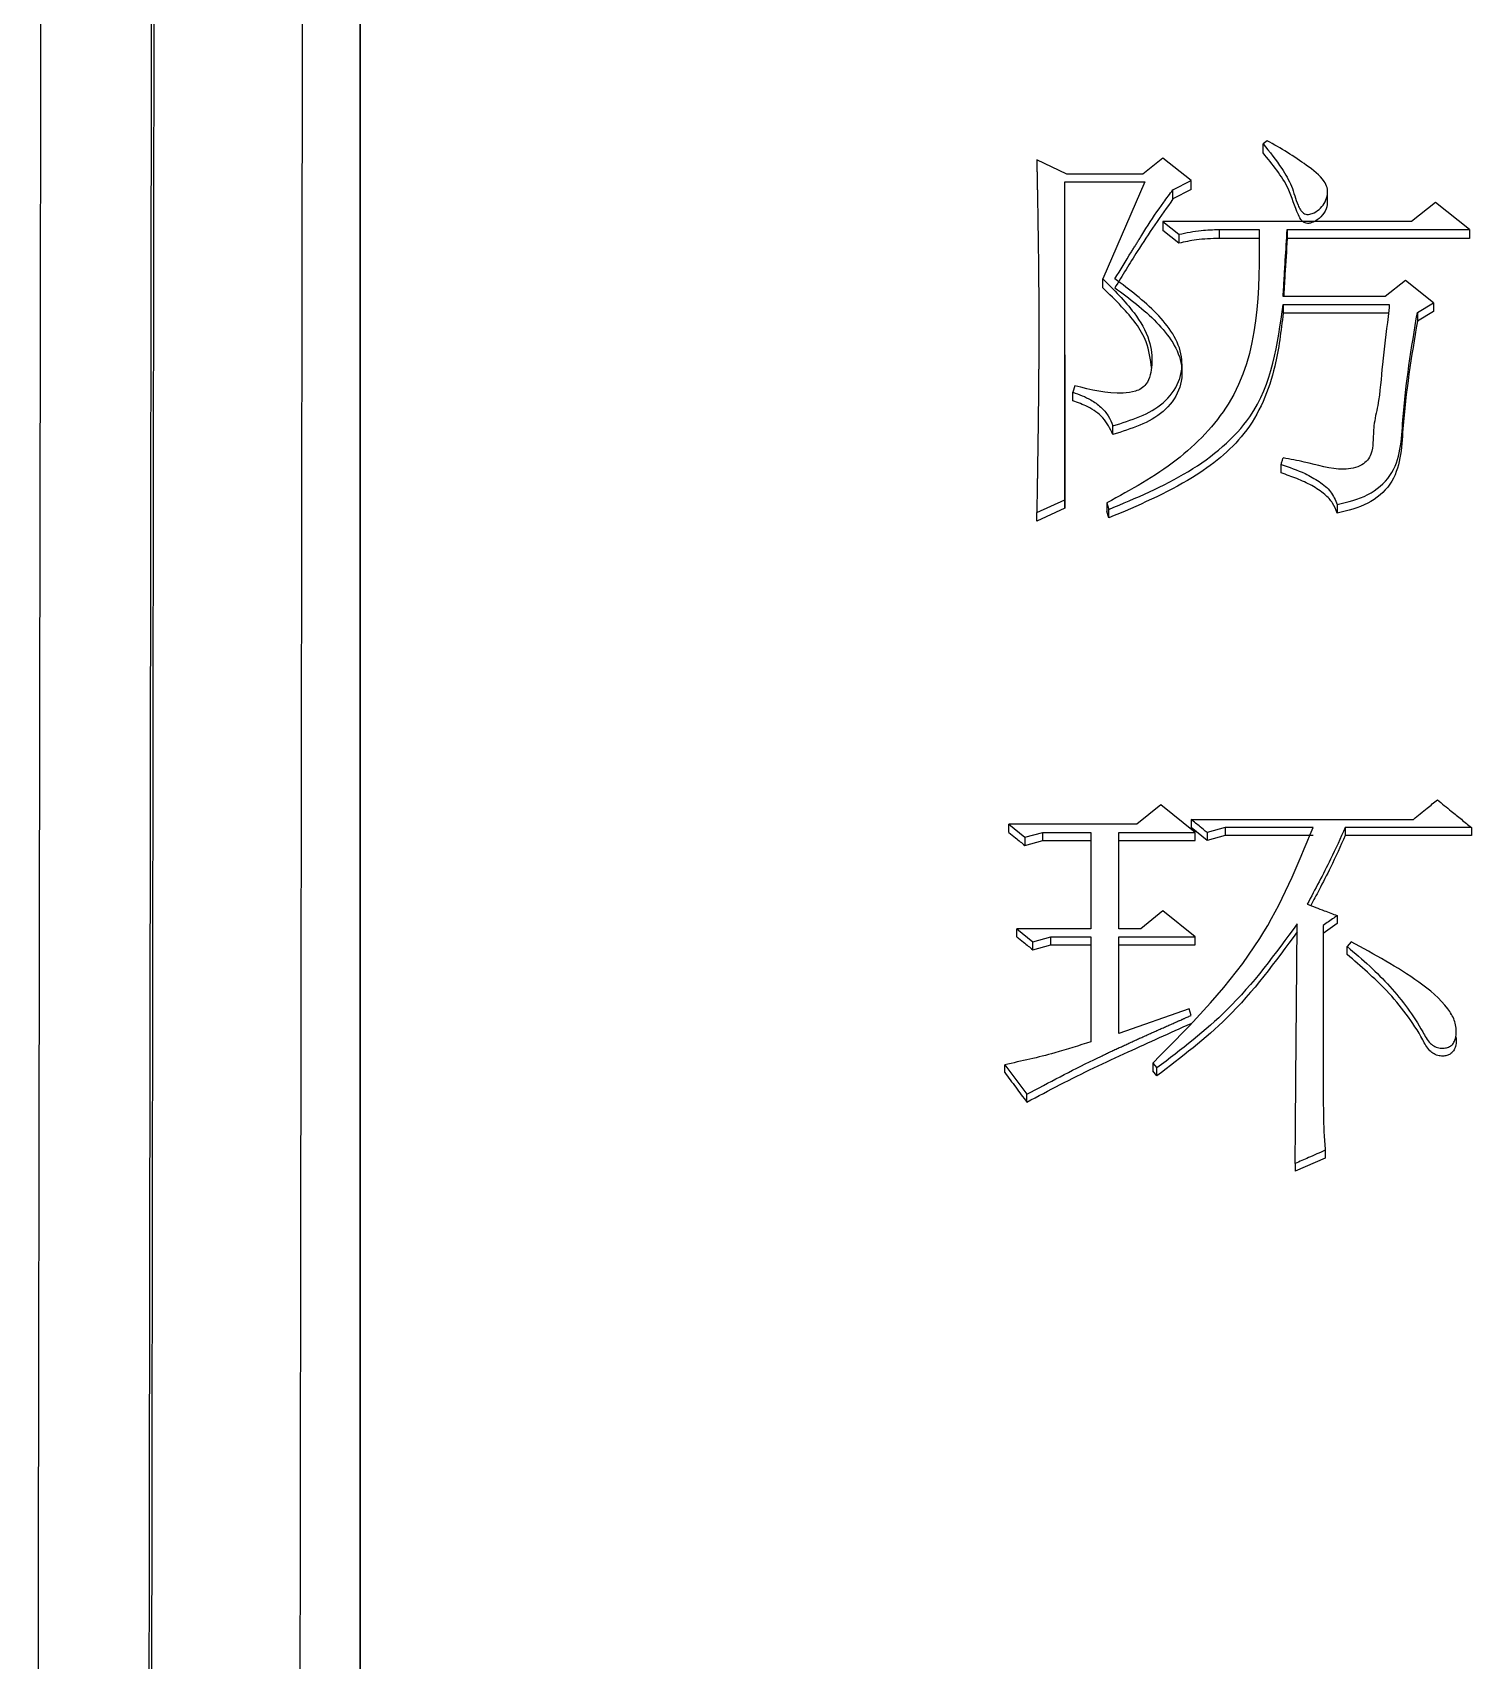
# Model space of a CAD drawing. Header units: millimetres. Extents: x 2028 to 4172, y 863 to 2379.
# Drawn here: x 2522.61 to 2530.38, y 2178.6 to 2187.39 of the extents above; entities that cross this region are included whole.
import ezdxf

# ---------------------------------------------------------------- set-up
doc = ezdxf.new("R2010")
doc.units = ezdxf.units.MM

msp = doc.modelspace()

# ---------------------------------------------------------------- linework, layer by layer
at = {"color": 7, "linetype": 'Continuous', "lineweight": 25}
for p, q in [((2529.2736, 2186.8013), (2529.2519, 2186.7842)), ((2528.7111, 2186.7072), (2528.6029, 2186.6217)), ((2528.8625, 2186.5874), (2528.7111, 2186.7072)), ((2528.1918, 2186.6217), (2528.0296, 2186.6987)), ((2528.0296, 2186.6987), (2528.0296, 2186.65)), ((2528.6029, 2186.6217), (2528.1918, 2186.6217)), ((2528.181, 2186.5789), (2528.6137, 2186.5789)), ((2528.181, 2184.8631), (2528.181, 2186.5789)), ((2528.181, 2186.5304), (2528.181, 2186.5789)), ((2528.6137, 2186.5789), (2528.3865, 2186.0554)), ((2528.7651, 2186.5361), (2528.8625, 2186.5874)), ((2528.8625, 2186.5389), (2528.7651, 2186.4876)), ((2528.7651, 2186.4876), (2528.7651, 2186.5361)), ((2528.8625, 2186.5389), (2528.8625, 2186.5874)), ((2529.5996, 2186.4721), (2529.5996, 2186.5208)), ((2530.1822, 2186.4675), (2530.0524, 2186.3646)), ((2530.3661, 2186.3217), (2530.1822, 2186.4675)), ((2528.7111, 2186.3646), (2528.7976, 2186.296)), ((2530.0524, 2186.3646), (2528.7111, 2186.3646)), ((2528.7111, 2186.3646), (2528.7111, 2186.3164)), ((2528.7976, 2186.2478), (2528.7111, 2186.3164)), ((2528.7976, 2186.296), (2528.7976, 2186.2478)), ((2529.0139, 2186.3217), (2529.2303, 2186.3217)), ((2529.0139, 2186.3217), (2529.0139, 2186.2736)), ((2529.2303, 2186.2736), (2529.0139, 2186.2736)), ((2529.3817, 2186.3217), (2530.3661, 2186.3217)), ((2529.3817, 2186.3217), (2529.3817, 2186.2736)), ((2530.3661, 2186.2736), (2529.3817, 2186.2736)), ((2530.3661, 2186.3217), (2530.3661, 2186.2736)), ((2528.3865, 2186.0076), (2528.3865, 2186.0554)), ((2530.02, 2186.0468), (2529.9118, 2185.9608)), ((2530.1714, 2185.9264), (2530.02, 2186.0468)), ((2529.9118, 2185.9608), (2529.3601, 2185.9608)), ((2529.3601, 2185.9178), (2529.9334, 2185.9178)), ((2530.0849, 2185.8747), (2530.1714, 2185.9264)), ((2530.1714, 2185.9264), (2530.1714, 2185.8787)), ((2529.9334, 2185.8701), (2529.3601, 2185.8701)), ((2530.1714, 2185.8787), (2530.0849, 2185.8271)), ((2530.0849, 2185.8747), (2530.0849, 2185.8271)), ((2528.181, 2185.6451), (2528.181, 2184.8169)), ((2528.814, 2185.5497), (2528.814, 2185.5969)), ((2528.2351, 2185.478), (2528.2243, 2185.4434)), ((2528.2243, 2185.3964), (2528.2243, 2185.4434)), ((2528.4406, 2185.215), (2528.4406, 2185.2618)), ((2529.3493, 2185.0074), (2529.3493, 2185.054)), ((2528.0296, 2184.7937), (2528.181, 2184.8631)), ((2528.181, 2184.8169), (2528.181, 2184.8631)), ((2528.181, 2184.8169), (2528.0296, 2184.7475)), ((2528.0296, 2184.7475), (2528.0296, 2184.7937)), ((2528.4082, 2184.8458), (2528.419, 2184.811)), ((2528.419, 2184.7648), (2528.4082, 2184.7995)), ((2528.419, 2184.7648), (2528.419, 2184.811)), ((2529.6522, 2184.8371), (2529.6522, 2184.7909)), ((2528.7003, 2183.216), (2528.5705, 2183.1106)), ((2528.8842, 2183.0666), (2528.7003, 2183.216)), ((2528.5705, 2183.1106), (2527.8782, 2183.1105)), ((2527.8782, 2183.1105), (2527.9647, 2183.0402)), ((2527.8782, 2183.0666), (2527.8782, 2183.1105)), ((2528.8625, 2183.1369), (2530.0633, 2183.1369)), ((2528.8625, 2183.1369), (2528.8625, 2183.0929)), ((2527.9647, 2183.0402), (2528.0621, 2183.0666)), ((2527.9647, 2183.0402), (2527.9647, 2182.9963)), ((2527.9647, 2182.9963), (2528.0621, 2183.0226)), ((2528.0621, 2183.0666), (2528.3217, 2183.0666)), ((2528.0621, 2183.0226), (2528.0621, 2183.0666)), ((2528.0621, 2183.0226), (2528.3217, 2183.0226)), ((2528.3217, 2183.0666), (2528.3217, 2182.5467)), ((2528.4731, 2183.0666), (2528.8842, 2183.0666)), ((2528.4731, 2182.5467), (2528.4731, 2183.0666)), ((2528.4731, 2183.0226), (2528.4731, 2183.0666)), ((2528.4731, 2182.5467), (2528.4731, 2183.0226)), ((2528.4731, 2183.0226), (2528.8842, 2183.0226)), ((2528.9491, 2183.0226), (2528.8625, 2183.0929)), ((2529.0464, 2183.093), (2528.9491, 2183.0666)), ((2528.9491, 2183.0666), (2528.9491, 2183.0226)), ((2529.0464, 2183.049), (2528.9491, 2183.0226)), ((2529.5224, 2183.093), (2529.0464, 2183.093)), ((2529.5224, 2183.049), (2529.0464, 2183.049)), ((2530.377, 2183.093), (2529.6955, 2183.093)), ((2529.6955, 2183.093), (2529.6955, 2183.049)), ((2530.377, 2183.049), (2529.6955, 2183.049)), ((2528.7111, 2182.6438), (2528.5921, 2182.5467)), ((2528.8842, 2182.5025), (2528.7111, 2182.6438)), ((2529.6522, 2182.5739), (2529.5765, 2182.5211)), ((2529.6522, 2182.6173), (2529.6522, 2182.5739)), ((2527.9214, 2182.5467), (2528.008, 2182.476)), ((2528.3217, 2182.5467), (2527.9214, 2182.5467)), ((2527.9214, 2182.5034), (2527.9214, 2182.5467)), ((2528.008, 2182.476), (2528.1053, 2182.5025)), ((2528.1053, 2182.5025), (2528.3217, 2182.5025)), ((2528.1053, 2182.4593), (2528.1053, 2182.5025)), ((2528.3217, 2182.5025), (2528.3217, 2181.9363)), ((2528.5921, 2182.5467), (2528.4731, 2182.5467)), ((2528.4731, 2182.5025), (2528.8842, 2182.5025)), ((2528.4731, 2181.9806), (2528.4731, 2182.5025)), ((2528.4731, 2182.4593), (2528.4731, 2182.5025)), ((2529.5765, 2182.5643), (2529.5765, 2181.6435)), ((2529.5765, 2182.5643), (2529.5765, 2182.5211)), ((2529.5765, 2182.5211), (2529.5765, 2181.6434)), ((2528.008, 2182.4329), (2528.008, 2182.476)), ((2528.008, 2182.4329), (2528.1053, 2182.4593)), ((2528.1053, 2182.4593), (2528.3217, 2182.4593)), ((2528.4731, 2181.9806), (2528.4731, 2182.4593)), ((2528.4731, 2182.4593), (2528.8842, 2182.4593)), ((2529.7064, 2182.4066), (2529.7064, 2182.4497)), ((2528.8517, 2182.1135), (2528.4731, 2181.9806)), ((2528.8625, 2182.0781), (2528.8517, 2182.1135)), ((2530.2656, 2182.0851), (2530.2656, 2182.0907)), ((2527.8565, 2181.8121), (2527.9755, 2181.6524)), ((2527.8565, 2181.7698), (2527.8565, 2181.8121)), ((2528.657, 2181.821), (2528.6786, 2181.7945)), ((2528.657, 2181.821), (2528.657, 2181.7787)), ((2528.6786, 2181.7522), (2528.6786, 2181.7945)), ((2528.6786, 2181.7522), (2528.657, 2181.7787)), ((2527.9755, 2181.6103), (2527.9755, 2181.6524)), ((2529.5873, 2181.3501), (2529.5873, 2181.3084)), ((2529.5873, 2181.3084), (2529.4251, 2181.2373)), ((2529.4251, 2181.2789), (2529.4251, 2181.2373))]:
    msp.add_line(p, q, dxfattribs=at)
at = {"color": 7, "linetype": 'Continuous', "lineweight": 25, "flags": 128}
for points in [[(2529.2519, 2186.7354), (2529.2519, 2186.7525), (2529.2519, 2186.7683), (2529.2519, 2186.7842)], [(2529.3601, 2185.9178), (2529.3601, 2185.8982), (2529.3601, 2185.8701)], [(2528.4082, 2184.8458), (2528.4082, 2184.827), (2528.4082, 2184.8132), (2528.4082, 2184.7995)], [(2528.8842, 2183.0226), (2528.8842, 2183.0446), (2528.8842, 2183.0666)], [(2529.0464, 2183.093), (2529.0464, 2183.082), (2529.0464, 2183.071), (2529.0464, 2183.049)], [(2530.377, 2183.093), (2530.377, 2183.071), (2530.377, 2183.049)], [(2528.8842, 2182.4593), (2528.8842, 2182.4703), (2528.8842, 2182.4864), (2528.8842, 2182.5025)], [(2529.7278, 2182.4759), (2529.7171, 2182.4628), (2529.7064, 2182.4497)]]:
    msp.add_lwpolyline(points, dxfattribs=at)
at = {"color": 7, "linetype": 'Continuous', "lineweight": 25}
for points, knots in [([(2524.3746, 2225.165), (2524.3746, 2225.0609), (2524.3747, 2224.5402), (2524.3748, 2223.1733), (2524.3748, 2221.0134), (2524.3749, 2218.395), (2524.3749, 2215.9324), (2524.375, 2212.4246), (2524.375, 2209.2817), (2524.375, 2204.9666), (2524.3751, 2200.2795), (2524.3751, 2195.1473), (2524.3751, 2189.7238), (2524.3752, 2185.1651), (2524.3753, 2179.2426), (2524.3753, 2174.3368), (2524.3754, 2167.6579), (2524.3755, 2163.3651), (2524.3755, 2160.364)], [0, 0, 0, 0, 0.020124, 0.100733, 0.181328, 0.221587, 0.302184, 0.342442, 0.423039, 0.463298, 0.543894, 0.624491, 0.664749, 0.745346, 0.785604, 0.8662, 0.906458, 1, 1, 1, 1]), ([(2522.706, 2224.2169), (2522.7061, 2224.2453), (2522.7064, 2224.3337), (2522.7051, 2223.3474), (2522.7021, 2221.3345), (2522.6975, 2218.2718), (2522.6923, 2214.8835), (2522.6872, 2211.5461), (2522.6826, 2208.4765), (2522.677, 2204.8331), (2522.6704, 2200.5623), (2522.6632, 2195.9166), (2522.6555, 2190.9698), (2522.6473, 2185.7995), (2522.6383, 2180.1151), (2522.6284, 2173.9181), (2522.6177, 2167.2343), (2522.6102, 2162.5436), (2522.6063, 2160.1495)], [0, 0, 0, 0, 0.039342, 0.122943, 0.206183, 0.289063, 0.371582, 0.416612, 0.465601, 0.518547, 0.575452, 0.636313, 0.690059, 0.746552, 0.805793, 0.867782, 0.932518, 1, 1, 1, 1]), ([(2523.2113, 2160.014), (2523.2159, 2163.3132), (2523.225, 2169.9117), (2523.2379, 2179.3418), (2523.25, 2188.2224), (2523.2609, 2196.3801), (2523.2707, 2203.6804), (2523.2789, 2209.9982), (2523.2857, 2215.2203), (2523.2907, 2219.2768), (2523.2939, 2222.0248), (2523.2954, 2223.4708), (2523.295, 2223.4476), (2523.2948, 2223.4389)], [0, 0, 0, 0, 0.094309, 0.188619, 0.282928, 0.377238, 0.471547, 0.565857, 0.660166, 0.754475, 0.848785, 0.943094, 1, 1, 1, 1]), ([(2523.2253, 2159.9653), (2523.2286, 2162.3509), (2523.2351, 2167.0575), (2523.2443, 2173.8068), (2523.253, 2180.1494), (2523.261, 2186.0445), (2523.2684, 2191.4751), (2523.2761, 2197.2081), (2523.2837, 2202.9768), (2523.2909, 2208.4571), (2523.2967, 2212.9241), (2523.3012, 2216.4473), (2523.3045, 2219.1093), (2523.3067, 2221.0122), (2523.308, 2222.2309), (2523.3086, 2222.9479), (2523.3084, 2222.9788), (2523.3083, 2222.9935)], [0, 0, 0, 0, 0.06854, 0.13522, 0.200041, 0.263001, 0.324101, 0.38334, 0.468684, 0.549845, 0.626823, 0.699617, 0.768227, 0.832652, 0.892892, 0.948946, 1, 1, 1, 1]), ([(2524.1064, 2222.2397), (2524.1065, 2222.2517), (2524.1068, 2222.364), (2524.1066, 2222.0113), (2524.1061, 2221.4414), (2524.1055, 2220.8947), (2524.1048, 2220.2205), (2524.1039, 2219.4124), (2524.1027, 2218.4725), (2524.1015, 2217.4009), (2524.0993, 2215.6914), (2524.096, 2213.0052), (2524.0908, 2208.8554), (2524.0841, 2203.6391), (2524.0768, 2198.0322), (2524.0691, 2192.355), (2524.0617, 2186.8879), (2524.0535, 2180.875), (2524.0445, 2174.3274), (2524.0347, 2167.2846), (2524.0279, 2162.3422), (2524.0244, 2159.8282)], [0, 0, 0, 0, 0.008365, 0.077995, 0.107986, 0.138061, 0.168221, 0.198465, 0.228793, 0.259205, 0.289702, 0.358895, 0.433683, 0.514064, 0.600037, 0.66048, 0.723411, 0.788828, 0.856732, 0.927123, 1, 1, 1, 1]), ([(2524.3755, 2161.2837), (2524.3755, 2161.5904), (2524.3755, 2164.4894), (2524.3754, 2169.9152), (2524.3753, 2176.1329), (2524.3752, 2182.168), (2524.3752, 2186.7979), (2524.3751, 2190.6089), (2524.3751, 2192.0522), (2524.3751, 2192.4491)], [0, 0, 0, 0, 0.027476, 0.259697, 0.491874, 0.607849, 0.840033, 0.956008, 1, 1, 1, 1]), ([(2529.2519, 2186.7842), (2529.2868, 2186.7408), (2529.3451, 2186.6684), (2529.4102, 2186.5569), (2529.4287, 2186.4776), (2529.4508, 2186.4305), (2529.4633, 2186.4147), (2529.4756, 2186.406), (2529.4891, 2186.4025), (2529.5075, 2186.4042), (2529.5341, 2186.4145), (2529.5647, 2186.4367), (2529.5891, 2186.4718), (2529.6005, 2186.5102), (2529.6001, 2186.5488), (2529.569, 2186.6082), (2529.4886, 2186.6683), (2529.384, 2186.7393), (2529.3105, 2186.7806), (2529.2736, 2186.8013)], [0, 0, 0, 0, 0.156412, 0.260868, 0.365462, 0.392662, 0.410241, 0.42134, 0.432549, 0.445637, 0.467959, 0.506678, 0.545841, 0.586947, 0.621916, 0.6571, 0.775363, 0.887354, 1, 1, 1, 1]), ([(2529.5983, 2186.4721), (2529.5983, 2186.4672), (2529.5982, 2186.4458), (2529.5822, 2186.4094), (2529.5508, 2186.3765), (2529.5204, 2186.3601), (2529.5, 2186.3548), (2529.485, 2186.3547), (2529.4714, 2186.3598), (2529.4549, 2186.3746), (2529.4239, 2186.4363), (2529.3996, 2186.5337), (2529.3274, 2186.6436), (2529.2771, 2186.7047), (2529.2519, 2186.7354)], [0, 0, 0, 0, 0.024344, 0.105927, 0.186008, 0.233095, 0.258015, 0.277413, 0.297005, 0.320267, 0.377824, 0.626321, 0.811958, 1, 1, 1, 1]), ([(2528.0296, 2186.6987), (2528.0299, 2186.6825), (2528.0303, 2186.6582), (2528.0309, 2186.6258), (2528.0314, 2186.6015), (2528.0318, 2186.5772), (2528.0323, 2186.5528), (2528.0327, 2186.5285), (2528.0331, 2186.5042), (2528.0335, 2186.4798), (2528.0341, 2186.4474), (2528.0347, 2186.4149), (2528.0352, 2186.3824), (2528.0356, 2186.3581), (2528.0361, 2186.3256), (2528.0366, 2186.2931), (2528.037, 2186.2606), (2528.0374, 2186.2362), (2528.0377, 2186.2118), (2528.0381, 2186.1793), (2528.0385, 2186.1467), (2528.0388, 2186.1142), (2528.0391, 2186.0898), (2528.0393, 2186.0653), (2528.0396, 2186.0328), (2528.0398, 2186.0002), (2528.0401, 2185.9676), (2528.0402, 2185.9472), (2528.0403, 2185.9309), (2528.0403, 2185.9187), (2528.0404, 2185.9065), (2528.0404, 2185.8902), (2528.0405, 2185.8739), (2528.0405, 2185.8576), (2528.0405, 2185.8453), (2528.0405, 2185.8331), (2528.0406, 2185.8209), (2528.0406, 2185.8086), (2528.0406, 2185.7984), (2528.0406, 2185.7903), (2528.0406, 2185.7841), (2528.0406, 2185.776), (2528.0406, 2185.7678), (2528.0406, 2185.7597), (2528.0405, 2185.7515), (2528.0405, 2185.7413), (2528.0405, 2185.7291), (2528.0405, 2185.7127), (2528.0404, 2185.6964), (2528.0404, 2185.6801), (2528.0403, 2185.6678), (2528.0403, 2185.6515), (2528.0402, 2185.6311), (2528.04, 2185.6065), (2528.0399, 2185.582), (2528.0397, 2185.5575), (2528.0395, 2185.5248), (2528.0392, 2185.4921), (2528.0389, 2185.4594), (2528.0387, 2185.4348), (2528.0385, 2185.4103), (2528.0381, 2185.3775), (2528.0378, 2185.3448), (2528.0374, 2185.312), (2528.0371, 2185.2875), (2528.0368, 2185.2629), (2528.0363, 2185.2301), (2528.0359, 2185.1973), (2528.0354, 2185.1645), (2528.0351, 2185.1399), (2528.0346, 2185.1071), (2528.0341, 2185.0743), (2528.0336, 2185.0415), (2528.0332, 2185.0169), (2528.0328, 2184.9922), (2528.0323, 2184.9594), (2528.0318, 2184.9265), (2528.0312, 2184.8937), (2528.0308, 2184.869), (2528.0303, 2184.8357), (2528.0299, 2184.8106), (2528.0296, 2184.7937)], [0, 0, 0, 0, 0.025705, 0.038557, 0.05141, 0.064262, 0.077115, 0.089967, 0.102819, 0.115672, 0.128524, 0.154229, 0.167082, 0.179934, 0.192786, 0.218491, 0.231344, 0.244196, 0.257049, 0.269901, 0.295606, 0.308458, 0.321311, 0.334163, 0.347016, 0.37272, 0.385573, 0.398425, 0.404851, 0.411278, 0.417704, 0.42413, 0.436983, 0.443409, 0.449835, 0.456261, 0.462687, 0.469114, 0.47554, 0.478753, 0.481966, 0.485179, 0.491605, 0.494818, 0.498032, 0.504458, 0.510884, 0.51731, 0.530163, 0.536589, 0.543015, 0.549441, 0.562294, 0.575146, 0.587999, 0.600851, 0.613703, 0.639408, 0.652261, 0.665113, 0.677966, 0.690818, 0.716523, 0.729375, 0.742228, 0.75508, 0.767932, 0.793637, 0.80649, 0.819342, 0.832195, 0.857899, 0.870752, 0.883604, 0.896457, 0.909309, 0.935014, 0.947866, 0.960719, 0.973571, 1, 1, 1, 1]), ([(2528.4514, 2186.0554), (2528.4811, 2186.1039), (2528.5144, 2186.1585), (2528.5516, 2186.219), (2528.561, 2186.2341), (2528.5703, 2186.2491), (2528.5797, 2186.2642), (2528.5891, 2186.2793), (2528.6023, 2186.3004), (2528.6418, 2186.3636), (2528.6965, 2186.4461), (2528.7482, 2186.5139), (2528.7651, 2186.5361)], [0, 0, 0, 0, 0.2975225, 0.3347128, 0.3719031, 0.3904982, 0.4276885, 0.4648788, 0.4834739, 0.5578545, 0.8555026, 1, 1, 1, 1]), ([(2528.7651, 2186.4876), (2528.6991, 2186.394), (2528.6108, 2186.2688), (2528.5116, 2186.106), (2528.4715, 2186.0404), (2528.4515, 2186.0076)], [0, 0, 0, 0, 0.597119, 0.798557, 1, 1, 1, 1]), ([(2529.2303, 2186.3217), (2529.2321, 2185.9887), (2529.2347, 2185.5199), (2528.7927, 2185.0565), (2528.5377, 2184.9167), (2528.4082, 2184.8458)], [0, 0, 0, 0, 0.546872, 0.769893, 1, 1, 1, 1]), ([(2528.7976, 2186.296), (2528.8374, 2186.3045), (2528.9085, 2186.3198), (2528.9817, 2186.3211), (2529.0139, 2186.3217)], [0, 0, 0, 0, 0.558835, 1, 1, 1, 1]), ([(2529.0139, 2186.2736), (2528.9729, 2186.2725), (2528.8996, 2186.2707), (2528.8287, 2186.2548), (2528.7976, 2186.2478)], [0, 0, 0, 0, 0.561085, 1, 1, 1, 1]), ([(2529.3601, 2185.9608), (2529.3621, 2185.9935), (2529.366, 2186.0589), (2529.3732, 2186.1792), (2529.3784, 2186.2668), (2529.3817, 2186.3217)], [0, 0, 0, 0, 0.2714755, 0.542951, 1, 1, 1, 1]), ([(2529.3817, 2186.2736), (2529.3778, 2186.2083), (2529.3722, 2186.1157), (2529.366, 2186.0114), (2529.3637, 2185.9724), (2529.363, 2185.9608)], [0, 0, 0, 0, 0.626456, 0.889379, 1, 1, 1, 1]), ([(2528.3865, 2186.0554), (2528.4459, 2185.9964), (2528.5463, 2185.8964), (2528.6426, 2185.7363), (2528.6558, 2185.617), (2528.6448, 2185.5368), (2528.6269, 2185.4912), (2528.5954, 2185.4618), (2528.553, 2185.444), (2528.4296, 2185.4301), (2528.3215, 2185.4567), (2528.2351, 2185.478)], [0, 0, 0, 0, 0.237031, 0.40138, 0.534635, 0.589033, 0.643886, 0.675792, 0.707579, 0.7663, 1, 1, 1, 1]), ([(2528.6503, 2185.572), (2528.6438, 2185.621), (2528.6274, 2185.7445), (2528.5103, 2185.8853), (2528.4207, 2185.9739), (2528.3865, 2186.0076)], [0, 0, 0, 0, 0.289937, 0.729757, 1, 1, 1, 1]), ([(2528.4406, 2185.2618), (2528.5398, 2185.2928), (2528.6896, 2185.3396), (2528.8074, 2185.4968), (2528.8274, 2185.6811), (2528.683, 2185.8826), (2528.5297, 2185.997), (2528.4514, 2186.0554)], [0, 0, 0, 0, 0.25015, 0.377758, 0.502112, 0.745934, 1, 1, 1, 1]), ([(2528.4515, 2186.0076), (2528.5297, 2185.9493), (2528.6829, 2185.835), (2528.8274, 2185.6338), (2528.8074, 2185.4497), (2528.6895, 2185.2927), (2528.5398, 2185.246), (2528.4406, 2185.215)], [0, 0, 0, 0, 0.2541019, 0.4978553, 0.6221436, 0.7497305, 1, 1, 1, 1]), ([(2528.419, 2184.811), (2528.5657, 2184.8722), (2528.8544, 2184.9925), (2529.2822, 2185.3447), (2529.3308, 2185.7026), (2529.3601, 2185.9178)], [0, 0, 0, 0, 0.2918042, 0.5741123, 1, 1, 1, 1]), ([(2529.9334, 2185.9178), (2529.9312, 2185.8962), (2529.92, 2185.7883), (2529.8939, 2185.6069), (2529.8826, 2185.4083), (2529.8473, 2185.2695), (2529.8472, 2185.1811), (2529.8401, 2185.1176), (2529.8178, 2185.0753), (2529.7841, 2185.0482), (2529.739, 2185.0308), (2529.6314, 2185.0222), (2529.5071, 2185.0623), (2529.3983, 2185.0819), (2529.3602, 2185.0888)], [0, 0, 0, 0, 0.051282, 0.25636, 0.431754, 0.51946, 0.589456, 0.639546, 0.668094, 0.696777, 0.732309, 0.768498, 0.918801, 1, 1, 1, 1]), ([(2529.3601, 2185.8701), (2529.3487, 2185.7744), (2529.3218, 2185.5492), (2529.1877, 2185.2165), (2528.8449, 2184.945), (2528.5739, 2184.8304), (2528.419, 2184.7648)], [0, 0, 0, 0, 0.196577, 0.462275, 0.692724, 1, 1, 1, 1]), ([(2529.6522, 2184.8371), (2529.7092, 2184.8506), (2529.8204, 2184.8769), (2529.9946, 2185.0272), (2530.005, 2185.3953), (2530.0532, 2185.6843), (2530.0849, 2185.8747)], [0, 0, 0, 0, 0.12954, 0.252639, 0.50766, 1, 1, 1, 1]), ([(2530.0849, 2185.8271), (2530.0532, 2185.637), (2530.005, 2185.3484), (2529.9945, 2184.9806), (2529.8203, 2184.8306), (2529.7092, 2184.8043), (2529.6522, 2184.7909)], [0, 0, 0, 0, 0.4922239, 0.7471943, 0.8703438, 1, 1, 1, 1]), ([(2528.2243, 2185.4434), (2528.2581, 2185.4313), (2528.3133, 2185.4116), (2528.3765, 2185.365), (2528.418, 2185.3172), (2528.4331, 2185.2802), (2528.4406, 2185.2618)], [0, 0, 0, 0, 0.34974, 0.571287, 0.787704, 1, 1, 1, 1]), ([(2528.4406, 2185.215), (2528.4254, 2185.2467), (2528.3962, 2185.3075), (2528.312, 2185.3659), (2528.2517, 2185.3869), (2528.2243, 2185.3964)], [0, 0, 0, 0, 0.371784, 0.714596, 1, 1, 1, 1]), ([(2529.3493, 2185.054), (2529.3511, 2185.0598), (2529.3547, 2185.0713), (2529.3583, 2185.0829), (2529.3601, 2185.0887)], [0, 0, 0, 0, 0.499996, 1, 1, 1, 1]), ([(2529.3493, 2185.054), (2529.3932, 2185.0387), (2529.4652, 2185.0137), (2529.5549, 2184.9632), (2529.6215, 2184.9095), (2529.6421, 2184.861), (2529.6522, 2184.8371)], [0, 0, 0, 0, 0.349071, 0.571765, 0.789358, 1, 1, 1, 1]), ([(2529.6522, 2184.7909), (2529.6451, 2184.8094), (2529.6307, 2184.8469), (2529.5812, 2184.8974), (2529.515, 2184.9412), (2529.4344, 2184.9783), (2529.3777, 2184.9977), (2529.3493, 2185.0074)], [0, 0, 0, 0, 0.162317, 0.328828, 0.549463, 0.773777, 1, 1, 1, 1]), ([(2530.0633, 2183.1369), (2530.0757, 2183.1471), (2530.1007, 2183.1674), (2530.144, 2183.2025), (2530.1748, 2183.2275), (2530.1931, 2183.2424)], [0, 0, 0, 0, 0.288432, 0.576865, 1, 1, 1, 1]), ([(2530.1931, 2183.2424), (2530.218, 2183.2221), (2530.2612, 2183.1871), (2530.3225, 2183.1373), (2530.3588, 2183.1077), (2530.377, 2183.093)], [0, 0, 0, 0, 0.407194, 0.703597, 1, 1, 1, 1]), ([(2528.9491, 2183.0666), (2528.9367, 2183.0766), (2528.9161, 2183.0934), (2528.8873, 2183.1168), (2528.8708, 2183.1302), (2528.8625, 2183.1369)], [0, 0, 0, 0, 0.428361, 0.714181, 1, 1, 1, 1]), ([(2527.8782, 2183.0666), (2527.8905, 2183.0565), (2527.9111, 2183.0398), (2527.94, 2183.0164), (2527.9565, 2183.003), (2527.9647, 2182.9963)], [0, 0, 0, 0, 0.4286084, 0.7143042, 1, 1, 1, 1]), ([(2528.657, 2181.821), (2528.8684, 2182.0353), (2529.2429, 2182.4147), (2529.4376, 2182.8872), (2529.5224, 2183.093)], [0, 0, 0, 0, 0.564597, 1, 1, 1, 1]), ([(2529.6955, 2183.093), (2529.6696, 2183.0356), (2529.625, 2182.937), (2529.5545, 2182.7998), (2529.5115, 2182.7193), (2529.4899, 2182.679)], [0, 0, 0, 0, 0.409741, 0.70481, 1, 1, 1, 1]), ([(2529.6955, 2183.049), (2529.6695, 2182.9917), (2529.6249, 2182.8932), (2529.5607, 2182.7682), (2529.5242, 2182.6999), (2529.5092, 2182.6717)], [0, 0, 0, 0, 0.449925, 0.773337, 1, 1, 1, 1]), ([(2529.4899, 2182.679), (2529.5053, 2182.6732), (2529.536, 2182.6615), (2529.5901, 2182.6409), (2529.6288, 2182.6262), (2529.6522, 2182.6173)], [0, 0, 0, 0, 0.283862, 0.567725, 1, 1, 1, 1]), ([(2529.4358, 2182.5732), (2529.3177, 2182.4113), (2529.1052, 2182.1199), (2528.8099, 2181.8946), (2528.6786, 2181.7945)], [0, 0, 0, 0, 0.555449, 1, 1, 1, 1]), ([(2529.4251, 2181.2789), (2529.4251, 2181.2874), (2529.4253, 2181.3131), (2529.4256, 2181.3473), (2529.426, 2181.39), (2529.4263, 2181.4327), (2529.4267, 2181.4754), (2529.427, 2181.5181), (2529.4273, 2181.5522), (2529.4276, 2181.5949), (2529.428, 2181.6375), (2529.4283, 2181.6801), (2529.4286, 2181.7228), (2529.4289, 2181.7569), (2529.4292, 2181.7995), (2529.4295, 2181.8335), (2529.4299, 2181.8761), (2529.4302, 2181.9187), (2529.4306, 2181.9612), (2529.4309, 2182.0038), (2529.4312, 2182.0378), (2529.4316, 2182.0803), (2529.4319, 2182.1228), (2529.4323, 2182.1653), (2529.4327, 2182.2078), (2529.433, 2182.2418), (2529.4334, 2182.2843), (2529.4337, 2182.3182), (2529.434, 2182.3607), (2529.4343, 2182.3946), (2529.4347, 2182.437), (2529.4352, 2182.4937), (2529.4356, 2182.5419), (2529.4359, 2182.5732)], [0, 0, 0, 0, 0.019729, 0.059186, 0.078915, 0.118372, 0.157829, 0.177558, 0.217015, 0.236744, 0.276201, 0.315659, 0.335387, 0.374845, 0.394573, 0.43403, 0.453759, 0.493216, 0.532674, 0.552402, 0.59186, 0.611588, 0.651046, 0.690503, 0.710232, 0.749689, 0.769418, 0.808875, 0.828604, 0.868061, 0.88779, 0.927247, 1, 1, 1, 1]), ([(2529.6522, 2182.6173), (2529.6459, 2182.6129), (2529.6301, 2182.6019), (2529.6049, 2182.5842), (2529.586, 2182.571), (2529.5765, 2182.5643)], [0, 0, 0, 0, 0.250001, 0.625, 1, 1, 1, 1]), ([(2527.9214, 2182.5034), (2527.9338, 2182.4934), (2527.9544, 2182.4766), (2527.9833, 2182.453), (2527.9997, 2182.4396), (2528.008, 2182.4329)], [0, 0, 0, 0, 0.4286083, 0.7143042, 1, 1, 1, 1]), ([(2529.4358, 2182.5299), (2529.3177, 2182.3682), (2529.1051, 2182.0772), (2528.8099, 2181.8522), (2528.6786, 2181.7522)], [0, 0, 0, 0, 0.555388, 1, 1, 1, 1]), ([(2529.7064, 2182.4497), (2529.7473, 2182.4153), (2529.8674, 2182.3142), (2530.007, 2182.1599), (2530.1031, 2182.0134), (2530.1412, 2181.9362), (2530.1786, 2181.9093), (2530.2074, 2181.9008), (2530.2354, 2181.9011), (2530.2595, 2181.9091), (2530.2777, 2181.9236), (2530.2912, 2181.9492), (2530.2976, 2181.9935), (2530.2889, 2182.0537), (2530.2266, 2182.1543), (2530.0962, 2182.2604), (2529.9152, 2182.3736), (2529.7904, 2182.4417), (2529.7278, 2182.4759)], [0, 0, 0, 0, 0.09565, 0.280795, 0.373244, 0.419662, 0.436462, 0.4533, 0.470465, 0.483389, 0.496387, 0.510841, 0.535897, 0.579802, 0.622961, 0.750748, 0.875017, 1, 1, 1, 1]), ([(2530.2915, 2181.966), (2530.293, 2181.9586), (2530.2966, 2181.9404), (2530.2921, 2181.9131), (2530.2826, 2181.8883), (2530.2672, 2181.8717), (2530.2487, 2181.8624), (2530.2266, 2181.8581), (2530.201, 2181.8598), (2530.1741, 2181.8691), (2530.1401, 2181.8966), (2530.0755, 2182.0243), (2529.938, 2182.2076), (2529.7794, 2182.3439), (2529.7064, 2182.4066)], [0, 0, 0, 0, 0.025638, 0.062848, 0.0932405, 0.1144167, 0.1356048, 0.1575622, 0.1838027, 0.2141167, 0.2450176, 0.3224905, 0.6882691, 1, 1, 1, 1]), ([(2527.9755, 2181.6524), (2528.0951, 2181.716), (2528.2296, 2181.7877), (2528.3751, 2181.8573), (2528.4058, 2181.8719), (2528.4288, 2181.8827), (2528.4519, 2181.8935), (2528.4712, 2181.9025), (2528.4905, 2181.9114), (2528.5059, 2181.9185), (2528.5214, 2181.9256), (2528.533, 2181.931), (2528.5446, 2181.9362), (2528.56, 2181.9433), (2528.5755, 2181.9503), (2528.591, 2181.9573), (2528.6026, 2181.9626), (2528.6143, 2181.9678), (2528.6298, 2181.9748), (2528.6453, 2181.9818), (2528.6608, 2181.9887), (2528.6725, 2181.9939), (2528.688, 2182.0009), (2528.7036, 2182.0078), (2528.7191, 2182.0147), (2528.7308, 2182.0199), (2528.7424, 2182.025), (2528.7541, 2182.0302), (2528.7658, 2182.0354), (2528.7755, 2182.0397), (2528.7833, 2182.0431), (2528.7891, 2182.0457), (2528.795, 2182.0483), (2528.8028, 2182.0517), (2528.8105, 2182.0551), (2528.8183, 2182.0586), (2528.8242, 2182.0611), (2528.83, 2182.0637), (2528.8378, 2182.0671), (2528.8456, 2182.0706), (2528.8545, 2182.0745), (2528.8595, 2182.0767), (2528.8625, 2182.0781)], [0, 0, 0, 0, 0.414083, 0.465835, 0.49171, 0.517586, 0.543462, 0.569338, 0.582276, 0.608151, 0.621089, 0.634027, 0.646965, 0.659903, 0.685779, 0.698716, 0.711654, 0.724592, 0.73753, 0.763406, 0.776344, 0.789282, 0.802219, 0.828095, 0.841033, 0.853971, 0.866909, 0.879847, 0.892784, 0.905722, 0.912191, 0.91866, 0.925129, 0.931598, 0.944536, 0.951005, 0.957474, 0.963943, 0.970412, 0.98335, 0.989818, 1, 1, 1, 1]), ([(2527.9755, 2181.6103), (2528.0954, 2181.6735), (2528.2752, 2181.7682), (2528.5177, 2181.8786), (2528.6926, 2181.9586), (2528.8059, 2182.0098), (2528.8626, 2182.0354)], [0, 0, 0, 0, 0.414296, 0.62139, 0.810694, 1, 1, 1, 1]), ([(2528.3217, 2181.9363), (2528.2569, 2181.9153), (2528.1484, 2181.8802), (2527.9923, 2181.8414), (2527.9018, 2181.8219), (2527.8565, 2181.8121)], [0, 0, 0, 0, 0.424962, 0.712284, 1, 1, 1, 1]), ([(2527.8565, 2181.7698), (2527.8764, 2181.7433), (2527.9061, 2181.7034), (2527.9458, 2181.6502), (2527.9656, 2181.6236), (2527.9755, 2181.6103)], [0, 0, 0, 0, 0.5, 0.75, 1, 1, 1, 1]), ([(2529.5765, 2181.6435), (2529.5768, 2181.6087), (2529.5774, 2181.5424), (2529.5795, 2181.4445), (2529.5847, 2181.3816), (2529.5873, 2181.3501)], [0, 0, 0, 0, 0.355817, 0.677713, 1, 1, 1, 1]), ([(2529.5873, 2181.3501), (2529.5723, 2181.3435), (2529.5423, 2181.3303), (2529.4882, 2181.3066), (2529.4491, 2181.2895), (2529.4251, 2181.2789)], [0, 0, 0, 0, 0.277507, 0.555013, 1, 1, 1, 1])]:
    msp.add_open_spline(points, degree=3, knots=knots, dxfattribs=at)

doc.saveas('drawing.dxf')
